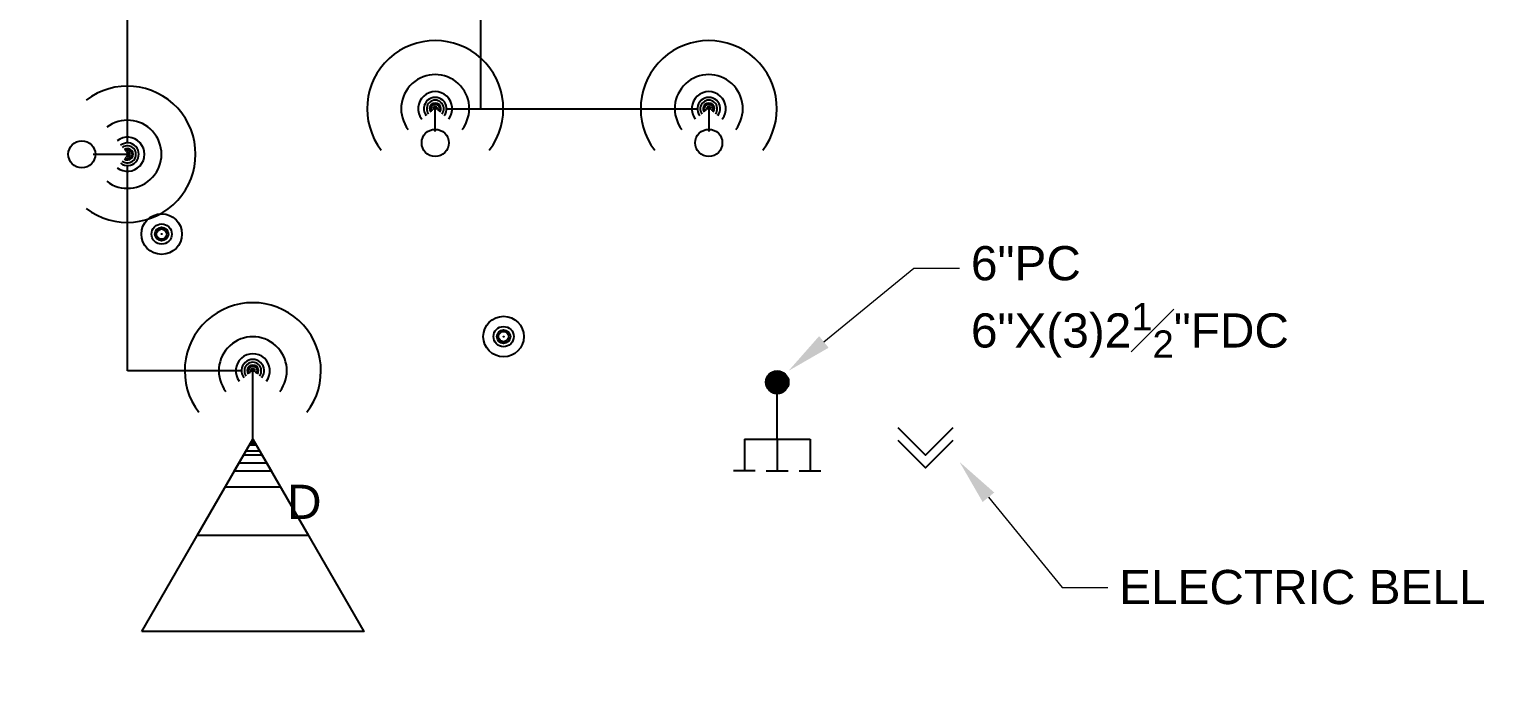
# Model space of a CAD drawing. Extents: x -17670 to 21732, y -105 to 1153.
# Drawn here: x -1143 to -632, y -58 to 168 of the extents above; entities that cross this region are included whole.
import ezdxf
from ezdxf import colors
from ezdxf.entities.mleader import LeaderData, LeaderLine
from ezdxf.math import Vec2, Vec3

# ---------------------------------------------------------------- set-up
doc = ezdxf.new("R2010")
doc.units = 0
doc.header["$LTSCALE"] = 48
doc.header["$MEASUREMENT"] = 0
for name, color, linetype in [('F-PC-N', 1, 'Continuous'), ('F-PC-N @ 128', 1, 'Continuous'), ('F-SPRK-HEAD-N', 2, 'Continuous'), ('F-SPRK-HEAD-N @ 1 (1)', 2, 'Continuous'), ('F-SPRK-HEAD-N @ 1 (2)', 2, 'Continuous'), ('F-SPRK-HEAD-N @ 12', 2, 'Continuous'), ('F-SPRK-HEAD-N @ 128', 2, 'Continuous'), ('F-SPRK-HEAD-N @ 16', 2, 'Continuous'), ('F-SPRK-HEAD-N @ 192', 2, 'Continuous'), ('F-SPRK-HEAD-N @ 2', 2, 'Continuous'), ('F-SPRK-HEAD-N @ 24', 2, 'Continuous'), ('F-SPRK-HEAD-N @ 384', 2, 'Continuous'), ('F-SPRK-HEAD-N @ 4', 2, 'Continuous'), ('F-SPRK-HEAD-N @ 48', 2, 'Continuous'), ('F-SPRK-HEAD-N @ 64', 2, 'Continuous'), ('F-SPRK-HEAD-N @ 768', 2, 'Continuous'), ('F-SPRK-HEAD-N @ 8', 2, 'Continuous'), ('F-SPRK-HEAD-N @ 96', 2, 'Continuous'), ('F-SPRN-N', 1, 'Continuous'), ('F-SPRN-N @ 1 (1)', 1, 'Continuous'), ('F-SPRN-N @ 1 (2)', 1, 'Continuous'), ('F-SPRN-N @ 12', 1, 'Continuous'), ('F-SPRN-N @ 128', 1, 'Continuous'), ('F-SPRN-N @ 16', 1, 'Continuous'), ('F-SPRN-N @ 192', 1, 'Continuous'), ('F-SPRN-N @ 2', 1, 'Continuous'), ('F-SPRN-N @ 24', 1, 'Continuous'), ('F-SPRN-N @ 384', 1, 'Continuous'), ('F-SPRN-N @ 4', 1, 'Continuous'), ('F-SPRN-N @ 48', 1, 'Continuous'), ('F-SPRN-N @ 64', 1, 'Continuous'), ('F-SPRN-N @ 768', 1, 'Continuous'), ('F-SPRN-N @ 8', 1, 'Continuous'), ('F-SPRN-N @ 96', 1, 'Continuous')]:
    doc.layers.add(name, color=color, linetype=linetype)
doc.layers.add('G-ANNO-TEXT', color=70, linetype='Continuous', lineweight=0)
doc.styles.add('Arial', font='arial.ttf')

# ---------------------------------------------------------------- blocks, each defined once
blk = doc.blocks.new('*U27')
blk.add_circle((0, 0), 0.0371)
blk = doc.blocks.new('*U1365')
at = {"layer": 'F-SPRK-HEAD-N @ 1 (1)'}
blk.add_blockref('*U27', (-752, 203.74), dxfattribs=at)
at = {"layer": 'F-SPRK-HEAD-N @ 1 (2)'}
blk.add_blockref('*U27', (-752, 203.74), dxfattribs=at)
at = {"layer": 'F-SPRK-HEAD-N @ 128', "xscale": 128, "yscale": 128, "zscale": 128}
blk.add_blockref('*U27', (-1000, 127.74), dxfattribs=at)
at = {"layer": 'F-SPRK-HEAD-N @ 192', "xscale": 192, "yscale": 192, "zscale": 192}
blk.add_blockref('*U27', (-752, 203.74), dxfattribs=at)
at = {"layer": 'F-SPRK-HEAD-N @ 48', "xscale": 48, "yscale": 48, "zscale": 48}
blk.add_blockref('*U27', (-752, 203.74), dxfattribs=at)
at = {"layer": 'F-SPRK-HEAD-N @ 64', "xscale": 64, "yscale": 64, "zscale": 64}
blk.add_blockref('*U27', (-752, 203.74), dxfattribs=at)
at = {"layer": 'F-SPRK-HEAD-N @ 96', "xscale": 96, "yscale": 96, "zscale": 96}
blk.add_blockref('*U27', (-752, 203.74), dxfattribs=at)
blk = doc.blocks.new('*U48')
for points in [[(0.075, 0), (0, -0.075), (-0.075, 0)], [(0.075, -0.0345), (0, -0.1095), (-0.075, -0.0345)]]:
    blk.add_lwpolyline(points)
blk = doc.blocks.new('*U49')
h = blk.add_hatch()
h.set_pattern_fill('ANSI31', color=256, scale=0.025, angle=135)
edge = h.paths.add_edge_path()
edge.add_arc((0, 0), 0.0313, 0, 360)
blk.add_circle((0, 0), 0.0312)
blk = doc.blocks.new('*U51')
for p, q in [((0.087, 0.06), (0.087, 0.12)), ((0, -0.09), (0, 0.09)), ((0, 0.09), (0.087, 0.09)), ((0, 0), (0.087, 0)), ((0.087, -0.03), (0.087, 0.03)), ((0.087, -0.06), (0.087, -0.12)), ((0, -0.09), (0.087, -0.09))]:
    blk.add_line(p, q)
blk = doc.blocks.new('*U1527')
at = {"layer": 'F-SPRK-HEAD-N @ 1 (1)'}
blk.add_blockref('*U27', (-1096, 95.74), dxfattribs=at)
at = {"layer": 'F-SPRK-HEAD-N @ 1 (2)'}
blk.add_blockref('*U27', (-1096, 95.74), dxfattribs=at)
at = {"layer": 'F-SPRK-HEAD-N @ 128', "xscale": 128, "yscale": 128, "zscale": 128}
blk.add_blockref('*U27', (-1244, 159.74), dxfattribs=at)
at = {"layer": 'F-SPRK-HEAD-N @ 192', "xscale": 192, "yscale": 192, "zscale": 192}
blk.add_blockref('*U27', (-1096, 95.74), dxfattribs=at)
at = {"layer": 'F-SPRK-HEAD-N @ 48', "xscale": 48, "yscale": 48, "zscale": 48}
blk.add_blockref('*U27', (-1096, 95.74), dxfattribs=at)
at = {"layer": 'F-SPRK-HEAD-N @ 64', "xscale": 64, "yscale": 64, "zscale": 64}
blk.add_blockref('*U27', (-1096, 95.74), dxfattribs=at)
at = {"layer": 'F-SPRK-HEAD-N @ 96', "xscale": 96, "yscale": 96, "zscale": 96}
blk.add_blockref('*U27', (-1096, 95.74), dxfattribs=at)
blk = doc.blocks.new('*U1528')
at = {"layer": 'F-SPRK-HEAD-N @ 1 (1)'}
blk.add_blockref('*U27', (-976, 59.74), dxfattribs=at)
at = {"layer": 'F-SPRK-HEAD-N @ 1 (2)'}
blk.add_blockref('*U27', (-976, 59.74), dxfattribs=at)
at = {"layer": 'F-SPRK-HEAD-N @ 128', "xscale": 128, "yscale": 128, "zscale": 128}
blk.add_blockref('*U27', (-1124, 123.74), dxfattribs=at)
at = {"layer": 'F-SPRK-HEAD-N @ 192', "xscale": 192, "yscale": 192, "zscale": 192}
blk.add_blockref('*U27', (-976, 59.74), dxfattribs=at)
at = {"layer": 'F-SPRK-HEAD-N @ 48', "xscale": 48, "yscale": 48, "zscale": 48}
blk.add_blockref('*U27', (-976, 59.74), dxfattribs=at)
at = {"layer": 'F-SPRK-HEAD-N @ 64', "xscale": 64, "yscale": 64, "zscale": 64}
blk.add_blockref('*U27', (-976, 59.74), dxfattribs=at)
at = {"layer": 'F-SPRK-HEAD-N @ 96', "xscale": 96, "yscale": 96, "zscale": 96}
blk.add_blockref('*U27', (-976, 59.74), dxfattribs=at)
blk = doc.blocks.new('*U1532')
at = {"layer": 'F-SPRK-HEAD-N @ 1 (1)'}
blk.add_blockref('*U27', (-656, 203.74), dxfattribs=at)
at = {"layer": 'F-SPRK-HEAD-N @ 1 (2)'}
blk.add_blockref('*U27', (-656, 203.74), dxfattribs=at)
at = {"layer": 'F-SPRK-HEAD-N @ 128', "xscale": 128, "yscale": 128, "zscale": 128}
blk.add_blockref('*U27', (-904, 127.74), dxfattribs=at)
at = {"layer": 'F-SPRK-HEAD-N @ 192', "xscale": 192, "yscale": 192, "zscale": 192}
blk.add_blockref('*U27', (-656, 203.74), dxfattribs=at)
at = {"layer": 'F-SPRK-HEAD-N @ 48', "xscale": 48, "yscale": 48, "zscale": 48}
blk.add_blockref('*U27', (-656, 203.74), dxfattribs=at)
at = {"layer": 'F-SPRK-HEAD-N @ 64', "xscale": 64, "yscale": 64, "zscale": 64}
blk.add_blockref('*U27', (-656, 203.74), dxfattribs=at)
at = {"layer": 'F-SPRK-HEAD-N @ 96', "xscale": 96, "yscale": 96, "zscale": 96}
blk.add_blockref('*U27', (-656, 203.74), dxfattribs=at)
blk = doc.blocks.new('*U32')
blk.add_lwpolyline([(0.05074, -0.08789), (0, 0), (-0.05074, -0.08789)], close=True)
blk = doc.blocks.new('*U1608')
at = {"layer": 'F-SPRK-HEAD-N @ 1 (1)', "xscale": -1}
blk.add_blockref('*U32', (-1064, 23.74), dxfattribs=at)
at = {"layer": 'F-SPRK-HEAD-N @ 1 (2)', "xscale": -1}
blk.add_blockref('*U32', (-1064, 23.74), dxfattribs=at)
at = {"layer": 'F-SPRK-HEAD-N @ 12', "xscale": -12, "yscale": 12, "zscale": 12}
blk.add_blockref('*U32', (-1064, 23.74), dxfattribs=at)
at = {"layer": 'F-SPRK-HEAD-N @ 128', "xscale": -128, "yscale": 128, "zscale": 128}
blk.add_blockref('*U32', (-1064, 23.74), dxfattribs=at)
at = {"layer": 'F-SPRK-HEAD-N @ 16', "xscale": -16, "yscale": 16, "zscale": 16}
blk.add_blockref('*U32', (-1064, 23.74), dxfattribs=at)
at = {"layer": 'F-SPRK-HEAD-N @ 192', "xscale": -192, "yscale": 192, "zscale": 192}
blk.add_blockref('*U32', (-1064, 23.74), dxfattribs=at)
at = {"layer": 'F-SPRK-HEAD-N @ 2', "xscale": -2, "yscale": 2, "zscale": 2}
blk.add_blockref('*U32', (-1064, 23.74), dxfattribs=at)
at = {"layer": 'F-SPRK-HEAD-N @ 24', "xscale": -24, "yscale": 24, "zscale": 24}
blk.add_blockref('*U32', (-1064, 23.74), dxfattribs=at)
at = {"layer": 'F-SPRK-HEAD-N @ 384', "xscale": -384, "yscale": 384, "zscale": 384}
blk.add_blockref('*U32', (-1064, 23.74), dxfattribs=at)
at = {"layer": 'F-SPRK-HEAD-N @ 4', "xscale": -4, "yscale": 4, "zscale": 4}
blk.add_blockref('*U32', (-1064, 23.74), dxfattribs=at)
at = {"layer": 'F-SPRK-HEAD-N @ 48', "xscale": -48, "yscale": 48, "zscale": 48}
blk.add_blockref('*U32', (-1064, 23.74), dxfattribs=at)
at = {"layer": 'F-SPRK-HEAD-N @ 64', "xscale": -64, "yscale": 64, "zscale": 64}
blk.add_blockref('*U32', (-1064, 23.74), dxfattribs=at)
at = {"layer": 'F-SPRK-HEAD-N @ 768', "xscale": -768, "yscale": 768, "zscale": 768}
blk.add_blockref('*U32', (-1064, 23.74), dxfattribs=at)
at = {"layer": 'F-SPRK-HEAD-N @ 8', "xscale": -8, "yscale": 8, "zscale": 8}
blk.add_blockref('*U32', (-1064, 23.74), dxfattribs=at)
at = {"layer": 'F-SPRK-HEAD-N @ 96', "xscale": -96, "yscale": 96, "zscale": 96}
blk.add_blockref('*U32', (-1064, 23.74), dxfattribs=at)
blk = doc.blocks.new('*U12')
at = {"linetype": 'Continuous'}
blk.add_arc((0, 0), 0.03112, 232.56697, 127.43303, dxfattribs=at)
blk = doc.blocks.new('*U1612')
at = {"layer": 'F-SPRN-N @ 1 (1)', "rotation": 89.99999999999999}
blk.add_blockref('*U12', (-1064, 47.74), dxfattribs=at)
at = {"layer": 'F-SPRN-N @ 1 (2)', "rotation": 89.99999999999999}
blk.add_blockref('*U12', (-1064, 47.74), dxfattribs=at)
at = {"layer": 'F-SPRN-N @ 12', "xscale": 12, "yscale": 12, "zscale": 12, "rotation": 89.99999999999999}
blk.add_blockref('*U12', (-1064, 47.74), dxfattribs=at)
at = {"layer": 'F-SPRN-N @ 128', "xscale": 128, "yscale": 128, "zscale": 128, "rotation": 89.99999999999999}
blk.add_blockref('*U12', (-1064, 47.74), dxfattribs=at)
at = {"layer": 'F-SPRN-N @ 16', "xscale": 16, "yscale": 16, "zscale": 16, "rotation": 89.99999999999999}
blk.add_blockref('*U12', (-1064, 47.74), dxfattribs=at)
at = {"layer": 'F-SPRN-N @ 192', "xscale": 192, "yscale": 192, "zscale": 192, "rotation": 89.99999999999999}
blk.add_blockref('*U12', (-1064, 47.74), dxfattribs=at)
at = {"layer": 'F-SPRN-N @ 2', "xscale": 2, "yscale": 2, "zscale": 2, "rotation": 89.99999999999999}
blk.add_blockref('*U12', (-1064, 47.74), dxfattribs=at)
at = {"layer": 'F-SPRN-N @ 24', "xscale": 24, "yscale": 24, "zscale": 24, "rotation": 89.99999999999999}
blk.add_blockref('*U12', (-1064, 47.74), dxfattribs=at)
at = {"layer": 'F-SPRN-N @ 384', "xscale": 384, "yscale": 384, "zscale": 384, "rotation": 89.99999999999999}
blk.add_blockref('*U12', (-1064, 47.74), dxfattribs=at)
at = {"layer": 'F-SPRN-N @ 4', "xscale": 4, "yscale": 4, "zscale": 4, "rotation": 89.99999999999999}
blk.add_blockref('*U12', (-1064, 47.74), dxfattribs=at)
at = {"layer": 'F-SPRN-N @ 48', "xscale": 48, "yscale": 48, "zscale": 48, "rotation": 89.99999999999999}
blk.add_blockref('*U12', (-1064, 47.74), dxfattribs=at)
at = {"layer": 'F-SPRN-N @ 64', "xscale": 64, "yscale": 64, "zscale": 64, "rotation": 89.99999999999999}
blk.add_blockref('*U12', (-1064, 47.74), dxfattribs=at)
at = {"layer": 'F-SPRN-N @ 768', "xscale": 768, "yscale": 768, "zscale": 768, "rotation": 89.99999999999999}
blk.add_blockref('*U12', (-1064, 47.74), dxfattribs=at)
at = {"layer": 'F-SPRN-N @ 8', "xscale": 8, "yscale": 8, "zscale": 8, "rotation": 89.99999999999999}
blk.add_blockref('*U12', (-1064, 47.74), dxfattribs=at)
at = {"layer": 'F-SPRN-N @ 96', "xscale": 96, "yscale": 96, "zscale": 96, "rotation": 89.99999999999999}
blk.add_blockref('*U12', (-1064, 47.74), dxfattribs=at)
blk = doc.blocks.new('*U1613')
at = {"layer": 'F-SPRN-N @ 1 (1)'}
blk.add_blockref('*U12', (-1108, 123.74), dxfattribs=at)
at = {"layer": 'F-SPRN-N @ 1 (2)'}
blk.add_blockref('*U12', (-1108, 123.74), dxfattribs=at)
at = {"layer": 'F-SPRN-N @ 12', "xscale": 12, "yscale": 12, "zscale": 12}
blk.add_blockref('*U12', (-1108, 123.74), dxfattribs=at)
at = {"layer": 'F-SPRN-N @ 128', "xscale": 128, "yscale": 128, "zscale": 128}
blk.add_blockref('*U12', (-1108, 123.74), dxfattribs=at)
at = {"layer": 'F-SPRN-N @ 16', "xscale": 16, "yscale": 16, "zscale": 16}
blk.add_blockref('*U12', (-1108, 123.74), dxfattribs=at)
at = {"layer": 'F-SPRN-N @ 192', "xscale": 192, "yscale": 192, "zscale": 192}
blk.add_blockref('*U12', (-1108, 123.74), dxfattribs=at)
at = {"layer": 'F-SPRN-N @ 2', "xscale": 2, "yscale": 2, "zscale": 2}
blk.add_blockref('*U12', (-1108, 123.74), dxfattribs=at)
at = {"layer": 'F-SPRN-N @ 24', "xscale": 24, "yscale": 24, "zscale": 24}
blk.add_blockref('*U12', (-1108, 123.74), dxfattribs=at)
at = {"layer": 'F-SPRN-N @ 384', "xscale": 384, "yscale": 384, "zscale": 384}
blk.add_blockref('*U12', (-1108, 123.74), dxfattribs=at)
at = {"layer": 'F-SPRN-N @ 4', "xscale": 4, "yscale": 4, "zscale": 4}
blk.add_blockref('*U12', (-1108, 123.74), dxfattribs=at)
at = {"layer": 'F-SPRN-N @ 48', "xscale": 48, "yscale": 48, "zscale": 48}
blk.add_blockref('*U12', (-1108, 123.74), dxfattribs=at)
at = {"layer": 'F-SPRN-N @ 64', "xscale": 64, "yscale": 64, "zscale": 64}
blk.add_blockref('*U12', (-1108, 123.74), dxfattribs=at)
at = {"layer": 'F-SPRN-N @ 768', "xscale": 768, "yscale": 768, "zscale": 768}
blk.add_blockref('*U12', (-1108, 123.74), dxfattribs=at)
at = {"layer": 'F-SPRN-N @ 8', "xscale": 8, "yscale": 8, "zscale": 8}
blk.add_blockref('*U12', (-1108, 123.74), dxfattribs=at)
at = {"layer": 'F-SPRN-N @ 96', "xscale": 96, "yscale": 96, "zscale": 96}
blk.add_blockref('*U12', (-1108, 123.74), dxfattribs=at)
blk = doc.blocks.new('*U1626')
at = {"layer": 'F-SPRN-N @ 1 (1)', "rotation": 89.99999999999999}
blk.add_blockref('*U12', (-1000, 139.74), dxfattribs=at)
at = {"layer": 'F-SPRN-N @ 1 (2)', "rotation": 89.99999999999999}
blk.add_blockref('*U12', (-1000, 139.74), dxfattribs=at)
at = {"layer": 'F-SPRN-N @ 12', "xscale": 12, "yscale": 12, "zscale": 12, "rotation": 89.99999999999999}
blk.add_blockref('*U12', (-1000, 139.74), dxfattribs=at)
at = {"layer": 'F-SPRN-N @ 128', "xscale": 128, "yscale": 128, "zscale": 128, "rotation": 89.99999999999999}
blk.add_blockref('*U12', (-1000, 139.74), dxfattribs=at)
at = {"layer": 'F-SPRN-N @ 16', "xscale": 16, "yscale": 16, "zscale": 16, "rotation": 89.99999999999999}
blk.add_blockref('*U12', (-1000, 139.74), dxfattribs=at)
at = {"layer": 'F-SPRN-N @ 192', "xscale": 192, "yscale": 192, "zscale": 192, "rotation": 89.99999999999999}
blk.add_blockref('*U12', (-1000, 139.74), dxfattribs=at)
at = {"layer": 'F-SPRN-N @ 2', "xscale": 2, "yscale": 2, "zscale": 2, "rotation": 89.99999999999999}
blk.add_blockref('*U12', (-1000, 139.74), dxfattribs=at)
at = {"layer": 'F-SPRN-N @ 24', "xscale": 24, "yscale": 24, "zscale": 24, "rotation": 89.99999999999999}
blk.add_blockref('*U12', (-1000, 139.74), dxfattribs=at)
at = {"layer": 'F-SPRN-N @ 384', "xscale": 384, "yscale": 384, "zscale": 384, "rotation": 89.99999999999999}
blk.add_blockref('*U12', (-1000, 139.74), dxfattribs=at)
at = {"layer": 'F-SPRN-N @ 4', "xscale": 4, "yscale": 4, "zscale": 4, "rotation": 89.99999999999999}
blk.add_blockref('*U12', (-1000, 139.74), dxfattribs=at)
at = {"layer": 'F-SPRN-N @ 48', "xscale": 48, "yscale": 48, "zscale": 48, "rotation": 89.99999999999999}
blk.add_blockref('*U12', (-1000, 139.74), dxfattribs=at)
at = {"layer": 'F-SPRN-N @ 64', "xscale": 64, "yscale": 64, "zscale": 64, "rotation": 89.99999999999999}
blk.add_blockref('*U12', (-1000, 139.74), dxfattribs=at)
at = {"layer": 'F-SPRN-N @ 768', "xscale": 768, "yscale": 768, "zscale": 768, "rotation": 89.99999999999999}
blk.add_blockref('*U12', (-1000, 139.74), dxfattribs=at)
at = {"layer": 'F-SPRN-N @ 8', "xscale": 8, "yscale": 8, "zscale": 8, "rotation": 89.99999999999999}
blk.add_blockref('*U12', (-1000, 139.74), dxfattribs=at)
at = {"layer": 'F-SPRN-N @ 96', "xscale": 96, "yscale": 96, "zscale": 96, "rotation": 89.99999999999999}
blk.add_blockref('*U12', (-1000, 139.74), dxfattribs=at)
blk = doc.blocks.new('*U1627')
at = {"layer": 'F-SPRN-N @ 1 (1)', "rotation": 89.99999999999999}
blk.add_blockref('*U12', (-904, 139.74), dxfattribs=at)
at = {"layer": 'F-SPRN-N @ 1 (2)', "rotation": 89.99999999999999}
blk.add_blockref('*U12', (-904, 139.74), dxfattribs=at)
at = {"layer": 'F-SPRN-N @ 12', "xscale": 12, "yscale": 12, "zscale": 12, "rotation": 89.99999999999999}
blk.add_blockref('*U12', (-904, 139.74), dxfattribs=at)
at = {"layer": 'F-SPRN-N @ 128', "xscale": 128, "yscale": 128, "zscale": 128, "rotation": 89.99999999999999}
blk.add_blockref('*U12', (-904, 139.74), dxfattribs=at)
at = {"layer": 'F-SPRN-N @ 16', "xscale": 16, "yscale": 16, "zscale": 16, "rotation": 89.99999999999999}
blk.add_blockref('*U12', (-904, 139.74), dxfattribs=at)
at = {"layer": 'F-SPRN-N @ 192', "xscale": 192, "yscale": 192, "zscale": 192, "rotation": 89.99999999999999}
blk.add_blockref('*U12', (-904, 139.74), dxfattribs=at)
at = {"layer": 'F-SPRN-N @ 2', "xscale": 2, "yscale": 2, "zscale": 2, "rotation": 89.99999999999999}
blk.add_blockref('*U12', (-904, 139.74), dxfattribs=at)
at = {"layer": 'F-SPRN-N @ 24', "xscale": 24, "yscale": 24, "zscale": 24, "rotation": 89.99999999999999}
blk.add_blockref('*U12', (-904, 139.74), dxfattribs=at)
at = {"layer": 'F-SPRN-N @ 384', "xscale": 384, "yscale": 384, "zscale": 384, "rotation": 89.99999999999999}
blk.add_blockref('*U12', (-904, 139.74), dxfattribs=at)
at = {"layer": 'F-SPRN-N @ 4', "xscale": 4, "yscale": 4, "zscale": 4, "rotation": 89.99999999999999}
blk.add_blockref('*U12', (-904, 139.74), dxfattribs=at)
at = {"layer": 'F-SPRN-N @ 48', "xscale": 48, "yscale": 48, "zscale": 48, "rotation": 89.99999999999999}
blk.add_blockref('*U12', (-904, 139.74), dxfattribs=at)
at = {"layer": 'F-SPRN-N @ 64', "xscale": 64, "yscale": 64, "zscale": 64, "rotation": 89.99999999999999}
blk.add_blockref('*U12', (-904, 139.74), dxfattribs=at)
at = {"layer": 'F-SPRN-N @ 768', "xscale": 768, "yscale": 768, "zscale": 768, "rotation": 89.99999999999999}
blk.add_blockref('*U12', (-904, 139.74), dxfattribs=at)
at = {"layer": 'F-SPRN-N @ 8', "xscale": 8, "yscale": 8, "zscale": 8, "rotation": 89.99999999999999}
blk.add_blockref('*U12', (-904, 139.74), dxfattribs=at)
at = {"layer": 'F-SPRN-N @ 96', "xscale": 96, "yscale": 96, "zscale": 96, "rotation": 89.99999999999999}
blk.add_blockref('*U12', (-904, 139.74), dxfattribs=at)

msp = doc.modelspace()

# ---------------------------------------------------------------- linework, layer by layer
at = {"layer": 'F-PC-N'}
msp.add_line((-880, 23.74), (-880, 39.74), dxfattribs=at)
at = {"layer": 'F-SPRN-N'}
for p, q in [((-1108, 127.74), (-1108, 263.74)), ((-984, 139.74), (-984, 215.74)), ((-1000, 131.74), (-1000, 139.74)), ((-996, 139.74), (-908, 139.74)), ((-904, 139.74), (-904, 131.74)), ((-1120, 123.74), (-1108, 123.74)), ((-1108, 47.74), (-1108, 119.74)), ((-1068, 47.74), (-1108, 47.74)), ((-1064, 23.74), (-1064, 47.74))]:
    msp.add_line(p, q, dxfattribs=at)

# ---------------------------------------------------------------- block references
at = {"layer": 'F-PC-N @ 128', "xscale": 128, "yscale": 128, "zscale": 128}
for name, p in [('*U49', (-880, 43.74)), ('*U48', (-828, 27.74))]:
    msp.add_blockref(name, p, dxfattribs=at)
at = {"layer": 'F-PC-N @ 128', "xscale": 128, "yscale": 128, "zscale": 128, "rotation": 270}
msp.add_blockref('*U51', (-880, 23.74), dxfattribs=at)
at = {"layer": 'F-SPRK-HEAD-N'}
for name in ['*U1365', '*U1532', '*U1527', '*U1528', '*U1608']:
    msp.add_blockref(name, (0, 0), dxfattribs=at)
at = {"layer": 'F-SPRN-N'}
for name in ['*U1626', '*U1627', '*U1613', '*U1612']:
    msp.add_blockref(name, (0, 0), dxfattribs=at)

# ---------------------------------------------------------------- texts
at = {"layer": 'G-ANNO-TEXT', "insert": (-1052, 7.74), "char_height": 12, "attachment_point": 1, "style": 'Arial'}
msp.add_mtext_dynamic_manual_height_columns('D', width=72, gutter_width=60, heights=[0], dxfattribs=at)

# ---------------------------------------------------------------- leaders
at = {"layer": 'G-ANNO-TEXT'}
ml = msp.add_multileader_mtext('Standard', dxfattribs=at)
ml.set_content('\\A1;6"PC\\P6"X(3)2{\\H0.8x;\\S1#2;}"FDC', color=256, style='Arial')
ml.set_leader_properties(color=256, linetype='ByLayer', lineweight=-1)
ml.build(insert=Vec2(0, 0))
ml.multileader.update_dxf_attribs({"has_dogleg": 0, "dogleg_length": 0.125, "arrow_head_size": 16, "scale": 128})
ctx = ml.context
ctx.base_point, ctx.scale, ctx.char_height, ctx.arrow_head_size, ctx.landing_gap_size, ctx.plane_origin = Vec3(-816, 83.74), 128, 12, 16, 4, Vec3(-896, 11.74)
notes = []
notes.append((ctx, [(0, (1, 1, 0), (-832, 83.74), (1, 0), 16, [(0, [(-876, 47.74), (-832, 83.74)], 0, [])])]))
ctx.mtext.insert, ctx.mtext.flow_direction = Vec3(-812, 91.51), 5
ml = msp.add_multileader_mtext('Standard', dxfattribs=at)
ml.set_content('ELECTRIC BELL', color=256, style='Arial')
ml.set_leader_properties(color=256, linetype='ByLayer', lineweight=-1)
ml.build(insert=Vec2(0, 0))
ml.multileader.update_dxf_attribs({"has_dogleg": 0, "dogleg_length": 0.125, "arrow_head_size": 16, "scale": 128})
ctx = ml.context
ctx.base_point, ctx.scale, ctx.char_height, ctx.arrow_head_size, ctx.landing_gap_size, ctx.plane_origin = Vec3(-764, -28.26), 128, 12, 16, 4, Vec3(-816, 15.74)
notes.append((ctx, [(0, (1, 1, 0), (-780, -28.26), (1, 0), 16, [(0, [(-816, 15.74), (-780, -28.26)], 0, [])])]))
ctx.mtext.insert, ctx.mtext.flow_direction = Vec3(-760, -22.15), 5
for ctx, leaders in notes:
    for number, flags, end, landing, length, lines in leaders:
        leader = LeaderData()
        leader.index, (leader.has_last_leader_line, leader.has_dogleg_vector, leader.attachment_direction) = number, flags
        leader.last_leader_point, leader.dogleg_vector, leader.dogleg_length = Vec3(end), Vec3(landing), length
        for number, points, colour, breaks in lines:
            line = LeaderLine()
            line.index, line.vertices, line.color, line.breaks = number, Vec3.list(points), colors.encode_raw_color(colour), breaks
            leader.lines.append(line)
        ctx.leaders.append(leader)

doc.saveas('drawing.dxf')
